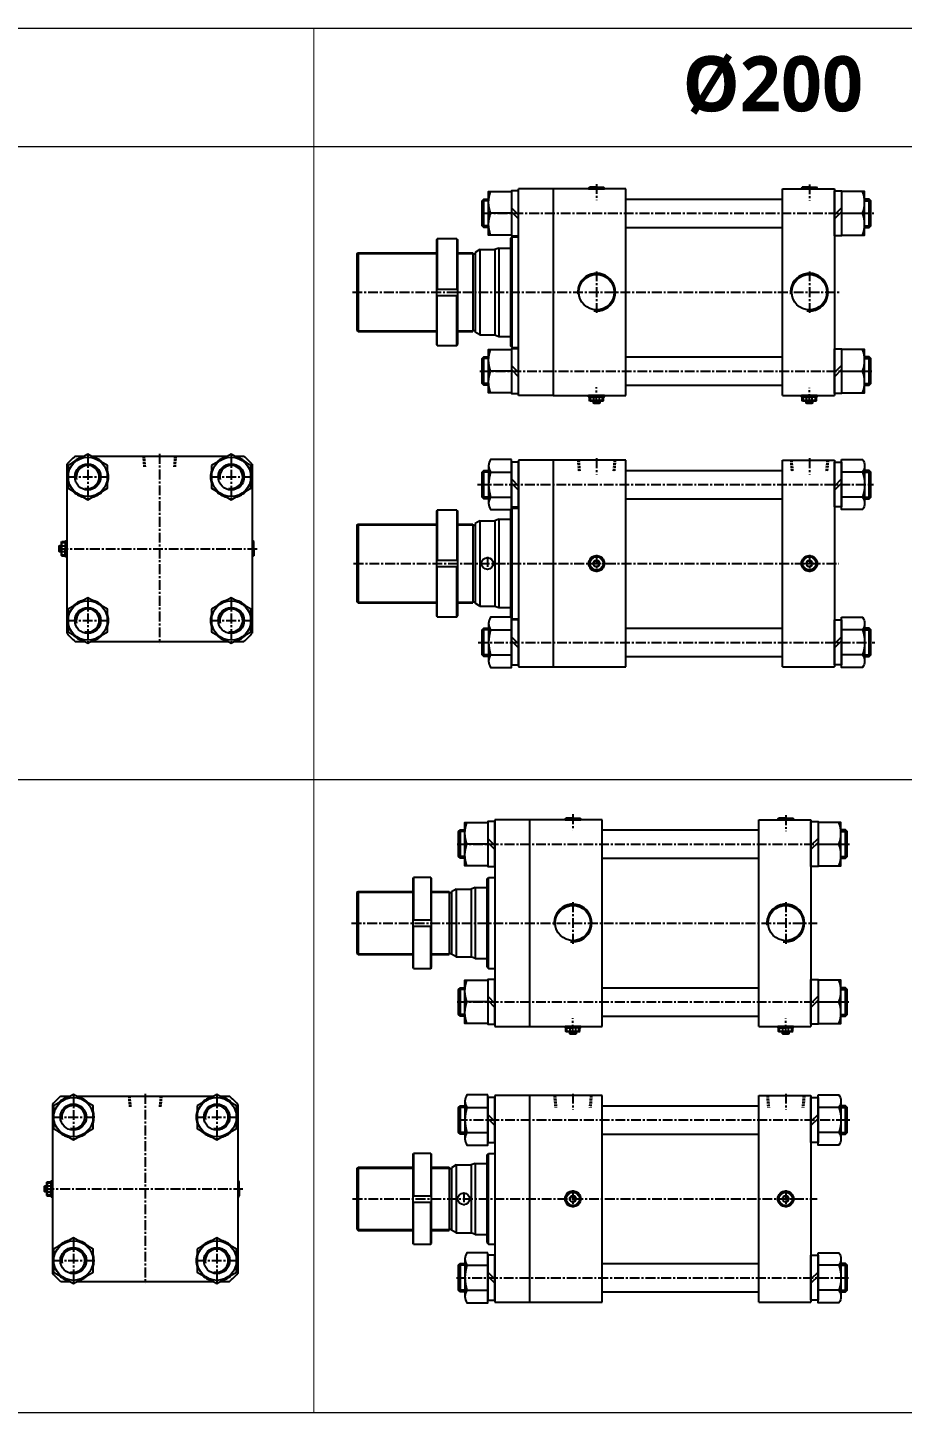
# Model space of a CAD drawing. Extents: x -819 to 29893, y -8942 to 9886.
# Drawn here: x 3706 to 4815, y -1 to 1756 of the extents above; entities that cross this region are included whole.
import ezdxf

# ---------------------------------------------------------------- set-up
doc = ezdxf.new("R2010")
doc.units = 0
doc.header["$LTSCALE"] = 10
doc.header["$MEASUREMENT"] = 0
doc.linetypes.add('CENTER', pattern=[2, 1.25, -0.25, 0.25, -0.25])
doc.linetypes.add('HIDDEN', pattern=[0.375, 0.25, -0.125])
doc.layers.get('0').update_dxf_attribs({"linetype": 'CONTINUOUS'})
doc.layers.add('ML', color=7, linetype='CONTINUOUS')
doc.styles.add('문자', font='romans.shx')

msp = doc.modelspace()

# ---------------------------------------------------------------- linework, layer by layer
at = {"layer": 'ML'}
for p, q in [((4464.5, 1551.5), (4328.5, 1551.5)), ((4328.5, 1289.5), (4328.5, 1551.5)), ((4372.5, 1551.5), (4372.5, 1289.5)), ((4417.5, 1552.5), (4418.5, 1553.5)), ((4417.5, 1552.5), (4417.5, 1551.5)), ((4417.5, 1552.5), (4423.2, 1552.5)), ((4417.5, 1551.5), (4437.5, 1551.5)), ((4417.5, 1551.5), (4437.5, 1551.5)), ((4427.5, 1553.5), (4418.5, 1553.5)), ((4423.2, 1553.5), (4423.2, 1551.5)), ((4427.5, 1553.5), (4436.5, 1553.5)), ((4431.9, 1553.5), (4431.9, 1551.5)), ((4437.5, 1552.5), (4431.9, 1552.5)), ((4437.5, 1552.5), (4436.5, 1553.5)), ((4437.5, 1552.5), (4437.5, 1551.5)), ((4464.5, 1289.5), (4464.5, 1551.5)), ((4663.5, 1289.5), (4663.5, 1551.5)), ((4663.5, 1551.5), (4729.5, 1551.5)), ((4687.5, 1552.5), (4688.5, 1553.5)), ((4687.5, 1552.5), (4687.5, 1551.5)), ((4687.5, 1552.5), (4693.2, 1552.5)), ((4687.5, 1551.5), (4707.5, 1551.5)), ((4687.5, 1551.5), (4707.5, 1551.5)), ((4697.5, 1553.5), (4688.5, 1553.5)), ((4693.2, 1553.5), (4693.2, 1551.5)), ((4697.5, 1553.5), (4706.5, 1553.5)), ((4701.9, 1553.5), (4701.9, 1551.5)), ((4707.5, 1552.5), (4701.9, 1552.5)), ((4707.5, 1552.5), (4706.5, 1553.5)), ((4707.5, 1552.5), (4707.5, 1551.5)), ((4729.5, 1551.5), (4729.5, 1289.5)), ((4284.7, 1502.5), (4284.7, 1538.5)), ((4773.3, 1502.5), (4773.3, 1538.5)), ((4319.5, 1520.5), (4293, 1520.5)), ((4319.5, 1527.5), (4328.5, 1518.5)), ((4319.5, 1522.4), (4328.5, 1513.4)), ((4738.5, 1527.5), (4729.5, 1518.5)), ((4738.5, 1522.4), (4729.5, 1513.4)), ((4738.5, 1520.5), (4765.1, 1520.5)), ((4224.3, 1487), (4225.3, 1488)), ((4224.3, 1487), (4224.3, 1354)), ((4225.3, 1488), (4225.3, 1424.5)), ((4250.3, 1488), (4225.3, 1488)), ((4250.3, 1488), (4250.3, 1424.5)), ((4250.3, 1488), (4251.3, 1487)), ((4251.3, 1354), (4251.3, 1487)), ((4303.5, 1476.5), (4298.5, 1474.5)), ((4303.5, 1476.5), (4303.5, 1364.5)), ((4303.5, 1476.5), (4318.5, 1476.5)), ((4318.5, 1488.5), (4320.5, 1490.5)), ((4318.5, 1488.5), (4318.5, 1352.5)), ((4320.5, 1350.5), (4320.5, 1490.5)), ((4320.5, 1490.5), (4328.5, 1490.5)), ((4123.5, 1469), (4125, 1470.5)), ((4123.5, 1469), (4123.5, 1372)), ((4125, 1470.5), (4224.3, 1470.5)), ((4125, 1470.5), (4125, 1370.5)), ((4251.3, 1470.5), (4270.5, 1470.5)), ((4270.5, 1470.5), (4270.5, 1370.5)), ((4270.5, 1469), (4273.5, 1469)), ((4279.5, 1474.5), (4273.5, 1471)), ((4273.5, 1471), (4273.5, 1369.9)), ((4279.5, 1474.5), (4279.5, 1366.5)), ((4279.5, 1474.5), (4298.5, 1474.5)), ((4298.5, 1474.5), (4298.5, 1366.5)), ((4224.3, 1424.5), (4251.3, 1424.5)), ((4224.3, 1416.5), (4251.3, 1416.5)), ((4225.3, 1353), (4225.3, 1416.5)), ((4250.3, 1353), (4250.3, 1416.5)), ((4123.5, 1372), (4125, 1370.5)), ((4125, 1370.5), (4224.3, 1370.5)), ((4251.3, 1370.5), (4270.5, 1370.5)), ((4270.5, 1372), (4273.5, 1372)), ((4225.3, 1353), (4224.3, 1354)), ((4225.3, 1353), (4250.3, 1353)), ((4250.3, 1353), (4251.3, 1354)), ((4279.5, 1366.5), (4273.5, 1369.9)), ((4279.5, 1366.5), (4298.5, 1366.5)), ((4298.5, 1366.5), (4303.5, 1364.5)), ((4303.5, 1364.5), (4318.5, 1364.5)), ((4284.7, 1302.5), (4284.7, 1338.5)), ((4320.5, 1350.5), (4318.5, 1352.5)), ((4320.5, 1350.5), (4328.5, 1350.5)), ((4773.3, 1302.5), (4773.3, 1338.5)), ((4319.5, 1320.5), (4293, 1320.5)), ((4319.5, 1327.5), (4328.5, 1318.5)), ((4319.5, 1322.4), (4328.5, 1313.4)), ((4738.5, 1327.5), (4729.5, 1318.5)), ((4738.5, 1322.4), (4729.5, 1313.4)), ((4738.5, 1320.5), (4765.1, 1320.5)), ((4372.5, 1289.5), (4328.5, 1289.5)), ((4372.5, 1289.5), (4464.5, 1289.5)), ((4417.5, 1288), (4417.5, 1289.5)), ((4437.5, 1289.5), (4417.5, 1289.5)), ((4418, 1287.5), (4417.5, 1288)), ((4418, 1287.5), (4427.5, 1287.5)), ((4418.5, 1283), (4418.5, 1287.5)), ((4419, 1282.5), (4418.5, 1283)), ((4436.5, 1283), (4418.5, 1283)), ((4427.5, 1282.5), (4419, 1282.5)), ((4419.8, 1283), (4419.8, 1287.5)), ((4423.5, 1280), (4423.5, 1282.5)), ((4423.9, 1283), (4423.9, 1287.5)), ((4437, 1287.5), (4427.5, 1287.5)), ((4436, 1282.5), (4427.5, 1282.5)), ((4431.1, 1283), (4431.1, 1287.5)), ((4431.5, 1282.5), (4431.5, 1280)), ((4435.2, 1283), (4435.2, 1287.5)), ((4436, 1282.5), (4436.5, 1283)), ((4436.5, 1283), (4436.5, 1287.5)), ((4437, 1287.5), (4437.5, 1288)), ((4437.5, 1288), (4437.5, 1289.5)), ((4663.5, 1289.5), (4729.5, 1289.5)), ((4687.5, 1288), (4687.5, 1289.5)), ((4707.5, 1289.5), (4687.5, 1289.5)), ((4688, 1287.5), (4687.5, 1288)), ((4688, 1287.5), (4697.5, 1287.5)), ((4688.5, 1283), (4688.5, 1287.5)), ((4689, 1282.5), (4688.5, 1283)), ((4706.5, 1283), (4688.5, 1283)), ((4697.5, 1282.5), (4689, 1282.5)), ((4689.8, 1283), (4689.8, 1287.5)), ((4693.5, 1280), (4693.5, 1282.5)), ((4693.9, 1283), (4693.9, 1287.5)), ((4707, 1287.5), (4697.5, 1287.5)), ((4706, 1282.5), (4697.5, 1282.5)), ((4701.1, 1283), (4701.1, 1287.5)), ((4701.5, 1282.5), (4701.5, 1280)), ((4705.2, 1283), (4705.2, 1287.5)), ((4706, 1282.5), (4706.5, 1283)), ((4706.5, 1283), (4706.5, 1287.5)), ((4707, 1287.5), (4707.5, 1288)), ((4707.5, 1288), (4707.5, 1289.5)), ((4431.5, 1280), (4423.5, 1280)), ((4424.1, 1279.5), (4423.5, 1280)), ((4431, 1279.5), (4424.1, 1279.5)), ((4431.5, 1280), (4431, 1279.5)), ((4701.5, 1280), (4693.5, 1280)), ((4694.1, 1279.5), (4693.5, 1280)), ((4701, 1279.5), (4694.1, 1279.5)), ((4701.5, 1280), (4701, 1279.5)), ((3765.8, 1212.8), (3777.9, 1212.8)), ((3786.1, 1212.8), (3959.9, 1212.8)), ((3968.1, 1212.8), (3980.1, 1212.8)), ((3755.5, 1202.4), (3755.5, 988.2)), ((3990.5, 1202.4), (3990.5, 988.2)), ((4284.7, 1158.6), (4284.7, 1194.6)), ((4290.5, 1200.4), (4290.5, 1152.8)), ((4372.5, 1207.6), (4328.5, 1207.6)), ((4328.5, 1207.6), (4328.5, 945.6)), ((4372.5, 1207.6), (4372.5, 945.6)), ((4464.5, 1207.6), (4372.5, 1207.6)), ((4464.5, 945.6), (4464.5, 1207.6)), ((4663.5, 945.6), (4663.5, 1207.6)), ((4663.5, 1207.6), (4729.5, 1207.6)), ((4729.5, 1207.6), (4729.5, 945.6)), ((4767.5, 1200.4), (4767.5, 1152.8)), ((4773.3, 1158.6), (4773.3, 1194.6)), ((4293, 1192.5), (4319.5, 1192.5)), ((4319.5, 1183.7), (4328.5, 1174.7)), ((4319.5, 1178.6), (4328.5, 1169.6)), ((4738.5, 1183.7), (4729.5, 1174.7)), ((4738.5, 1178.6), (4729.5, 1169.6)), ((4765.1, 1192.5), (4738.5, 1192.5)), ((4293, 1160.8), (4319.5, 1160.8)), ((4765.1, 1160.8), (4738.5, 1160.8)), ((4224.3, 1143.1), (4225.3, 1144.1)), ((4224.3, 1143.1), (4224.3, 1010.1)), ((4250.3, 1144.1), (4225.3, 1144.1)), ((4225.3, 1144.1), (4225.3, 1080.6)), ((4250.3, 1144.1), (4250.3, 1080.6)), ((4250.3, 1144.1), (4251.3, 1143.1)), ((4251.3, 1010.1), (4251.3, 1143.1)), ((4318.5, 1144.6), (4318.8, 1144.9)), ((4318.5, 1144.6), (4318.5, 1008.6)), ((4319.5, 1145.6), (4320.5, 1146.6)), ((4320.5, 1146.6), (4328.5, 1146.6)), ((4320.5, 1006.6), (4320.5, 1146.6)), ((4123.5, 1125.1), (4125, 1126.6)), ((4123.5, 1125.1), (4123.5, 1028.1)), ((4125, 1126.6), (4224.3, 1126.6)), ((4125, 1126.6), (4125, 1026.6)), ((4251.3, 1126.6), (4270.5, 1126.6)), ((4270.5, 1126.6), (4270.5, 1026.6)), ((4270.5, 1125.1), (4273.5, 1125.1)), ((4279.5, 1130.6), (4273.5, 1127.2)), ((4273.5, 1127.2), (4273.5, 1026.1)), ((4279.5, 1130.6), (4298.5, 1130.6)), ((4279.5, 1130.6), (4279.5, 1022.6)), ((4303.5, 1132.6), (4298.5, 1130.6)), ((4298.5, 1130.6), (4298.5, 1022.6)), ((4303.5, 1132.6), (4303.5, 1020.6)), ((4303.5, 1132.6), (4318.5, 1132.6)), ((3745.5, 1098.8), (3746, 1099.3)), ((3745.5, 1091.8), (3745.5, 1098.8)), ((3746, 1091.3), (3745.5, 1091.8)), ((3746, 1091.3), (3746, 1099.3)), ((3746, 1099.3), (3748.5, 1099.3)), ((3748.5, 1091.3), (3746, 1091.3)), ((3748.5, 1103.8), (3749, 1104.3)), ((3748.5, 1095.3), (3748.5, 1103.8)), ((3748.5, 1086.8), (3748.5, 1095.3)), ((3749, 1104.3), (3753.5, 1104.3)), ((3749, 1086.3), (3749, 1104.3)), ((3749, 1103), (3753.5, 1103)), ((3749, 1098.9), (3753.5, 1098.9)), ((3749, 1091.7), (3753.5, 1091.7)), ((3753.5, 1104.8), (3754, 1105.3)), ((3753.5, 1104.8), (3753.5, 1095.3)), ((3753.5, 1085.8), (3753.5, 1095.3)), ((3754, 1105.3), (3755.5, 1105.3)), ((3755.5, 1085.3), (3755.5, 1105.3)), ((3755.5, 1103.3), (3755.5, 1087.3)), ((3990.5, 1105.3), (3990.5, 1085.3)), ((3990.5, 1105.3), (3990.5, 1085.3)), ((3990.5, 1105.3), (3990.5, 1085.3)), ((3991.5, 1105.3), (3990.5, 1105.3)), ((3992.5, 1099.7), (3990.5, 1099.7)), ((3992.5, 1090.9), (3990.5, 1090.9)), ((3991.5, 1105.3), (3992.5, 1104.3)), ((3991.5, 1105.3), (3991.5, 1099.7)), ((3991.5, 1085.3), (3991.5, 1090.9)), ((3992.5, 1095.3), (3992.5, 1104.3)), ((3992.5, 1095.3), (3992.5, 1086.3)), ((3748.5, 1086.8), (3749, 1086.3)), ((3749, 1087.6), (3753.5, 1087.6)), ((3749, 1086.3), (3753.5, 1086.3)), ((3753.5, 1085.8), (3754, 1085.3)), ((3754, 1085.3), (3755.5, 1085.3)), ((3991.5, 1085.3), (3990.5, 1085.3)), ((3991.5, 1085.3), (3992.5, 1086.3)), ((4224.3, 1080.6), (4251.3, 1080.6)), ((4224.3, 1072.6), (4251.3, 1072.6)), ((4225.3, 1009.1), (4225.3, 1072.6)), ((4250.3, 1009.1), (4250.3, 1072.6)), ((4423.9, 1084.3), (4419.8, 1080.3)), ((4419.8, 1073), (4423.9, 1068.9)), ((4431.1, 1084.3), (4435.2, 1080.3)), ((4435.2, 1073), (4431.1, 1068.9)), ((4693.9, 1084.3), (4689.8, 1080.3)), ((4689.8, 1073), (4693.9, 1068.9)), ((4701.1, 1084.3), (4705.2, 1080.3)), ((4705.2, 1073), (4701.1, 1068.9)), ((4123.5, 1028.1), (4125, 1026.6)), ((4125, 1026.6), (4224.3, 1026.6)), ((4251.3, 1026.6), (4270.5, 1026.6)), ((4270.5, 1028.1), (4273.5, 1028.1)), ((4279.5, 1022.6), (4273.5, 1026.1)), ((4279.5, 1022.6), (4298.5, 1022.6)), ((4298.5, 1022.6), (4303.5, 1020.6)), ((4303.5, 1020.6), (4318.5, 1020.6)), ((4225.3, 1009.1), (4224.3, 1010.1)), ((4225.3, 1009.1), (4250.3, 1009.1)), ((4250.3, 1009.1), (4251.3, 1010.1)), ((4318.8, 1008.4), (4318.5, 1008.6)), ((4320.5, 1006.6), (4319.5, 1007.6)), ((4320.5, 1006.6), (4328.5, 1006.6)), ((4284.7, 958.6), (4284.7, 994.6)), ((4290.5, 1000.4), (4290.5, 952.8)), ((4293, 992.5), (4319.5, 992.5)), ((4319.5, 983.7), (4328.5, 974.7)), ((4738.5, 983.7), (4729.5, 974.7)), ((4765.1, 992.5), (4738.5, 992.5)), ((4767.5, 1000.4), (4767.5, 952.8)), ((4773.3, 958.6), (4773.3, 994.6)), ((3765.8, 977.8), (3777.9, 977.8)), ((3786.1, 977.8), (3959.9, 977.8)), ((3968.1, 977.8), (3980.1, 977.8)), ((4319.5, 978.6), (4328.5, 969.6)), ((4738.5, 978.6), (4729.5, 969.6)), ((4293, 960.8), (4319.5, 960.8)), ((4765.1, 960.8), (4738.5, 960.8)), ((4328.5, 945.6), (4464.5, 945.6)), ((4663.5, 945.6), (4729.5, 945.6)), ((4254.7, 702.8), (4254.7, 738.8)), ((4342.5, 751.8), (4298.5, 751.8)), ((4298.5, 751.8), (4298.5, 489.8)), ((4342.5, 751.8), (4342.5, 489.8)), ((4434.5, 751.8), (4342.5, 751.8)), ((4387.5, 752.8), (4388.5, 753.8)), ((4387.5, 752.8), (4387.5, 751.8)), ((4387.5, 752.8), (4393.2, 752.8)), ((4387.5, 751.8), (4407.5, 751.8)), ((4387.5, 751.8), (4407.5, 751.8)), ((4397.5, 753.8), (4388.5, 753.8)), ((4393.2, 753.8), (4393.2, 751.8)), ((4397.5, 753.8), (4406.5, 753.8)), ((4401.9, 753.8), (4401.9, 751.8)), ((4407.5, 752.8), (4401.9, 752.8)), ((4407.5, 752.8), (4406.5, 753.8)), ((4407.5, 752.8), (4407.5, 751.8)), ((4434.5, 489.8), (4434.5, 751.8)), ((4633.5, 489.8), (4633.5, 751.8)), ((4633.5, 751.8), (4699.5, 751.8)), ((4657.5, 752.8), (4658.5, 753.8)), ((4657.5, 752.8), (4657.5, 751.8)), ((4657.5, 752.8), (4663.2, 752.8)), ((4657.5, 751.8), (4677.5, 751.8)), ((4657.5, 751.8), (4677.5, 751.8)), ((4667.5, 753.8), (4658.5, 753.8)), ((4663.2, 753.8), (4663.2, 751.8)), ((4667.5, 753.8), (4676.5, 753.8)), ((4671.9, 753.8), (4671.9, 751.8)), ((4677.5, 752.8), (4671.9, 752.8)), ((4677.5, 752.8), (4676.5, 753.8)), ((4677.5, 752.8), (4677.5, 751.8)), ((4699.5, 751.8), (4699.5, 489.8)), ((4743.3, 702.8), (4743.3, 738.8)), ((4289.5, 720.8), (4263, 720.8)), ((4289.5, 727.9), (4298.5, 718.9)), ((4289.5, 722.8), (4298.5, 713.8)), ((4708.5, 727.9), (4699.5, 718.9)), ((4708.5, 722.8), (4699.5, 713.8)), ((4708.5, 720.8), (4735.1, 720.8)), ((4194.3, 677.3), (4195.3, 678.3)), ((4194.3, 677.3), (4194.3, 564.3)), ((4195.3, 678.3), (4195.3, 624.8)), ((4217.3, 678.3), (4195.3, 678.3)), ((4217.3, 678.3), (4217.3, 624.8)), ((4217.3, 678.3), (4218.3, 677.3)), ((4218.3, 564.3), (4218.3, 677.3)), ((4288.5, 676.3), (4290.5, 678.3)), ((4288.5, 676.3), (4288.5, 565.3)), ((4290.5, 563.3), (4290.5, 678.3)), ((4290.5, 678.3), (4298.5, 678.3)), ((4123.5, 659.3), (4125, 660.8)), ((4123.5, 659.3), (4123.5, 582.3)), ((4125, 660.8), (4125, 580.8)), ((4125, 660.8), (4194.3, 660.8)), ((4218.3, 660.8), (4240.5, 660.8)), ((4240.5, 660.8), (4240.5, 580.8)), ((4240.5, 659.3), (4243.5, 659.3)), ((4249.5, 663.8), (4243.5, 660.4)), ((4243.5, 660.4), (4243.5, 581.3)), ((4249.5, 663.8), (4249.5, 577.8)), ((4249.5, 663.8), (4268.5, 663.8)), ((4273.5, 665.8), (4268.5, 663.8)), ((4268.5, 663.8), (4268.5, 577.8)), ((4273.5, 665.8), (4273.5, 575.8)), ((4273.5, 665.8), (4288.5, 665.8)), ((4194.3, 624.8), (4218.3, 624.8)), ((4194.3, 616.8), (4218.3, 616.8)), ((4195.3, 563.3), (4195.3, 616.8)), ((4217.3, 563.3), (4217.3, 616.8)), ((4123.5, 582.3), (4125, 580.8)), ((4125, 580.8), (4194.3, 580.8)), ((4218.3, 580.8), (4240.5, 580.8)), ((4240.5, 582.3), (4243.5, 582.3)), ((4249.5, 577.8), (4243.5, 581.3)), ((4195.3, 563.3), (4194.3, 564.3)), ((4195.3, 563.3), (4217.3, 563.3)), ((4217.3, 563.3), (4218.3, 564.3)), ((4249.5, 577.8), (4268.5, 577.8)), ((4273.5, 575.8), (4268.5, 577.8)), ((4273.5, 575.8), (4288.5, 575.8)), ((4288.5, 565.3), (4290.5, 563.3)), ((4290.5, 563.3), (4298.5, 563.3)), ((4254.7, 502.8), (4254.7, 538.8)), ((4289.5, 527.9), (4298.5, 518.9)), ((4708.5, 527.9), (4699.5, 518.9)), ((4743.3, 502.8), (4743.3, 538.8)), ((4289.5, 520.8), (4263, 520.8)), ((4289.5, 522.8), (4298.5, 513.8)), ((4708.5, 522.8), (4699.5, 513.8)), ((4708.5, 520.8), (4735.1, 520.8)), ((4298.5, 489.8), (4434.5, 489.8)), ((4387.5, 488.3), (4387.5, 489.8)), ((4407.5, 489.8), (4387.5, 489.8)), ((4388, 487.8), (4387.5, 488.3)), ((4388, 487.8), (4397.5, 487.8)), ((4388.5, 483.3), (4388.5, 487.8)), ((4389, 482.8), (4388.5, 483.3)), ((4406.5, 483.3), (4388.5, 483.3)), ((4397.5, 482.8), (4389, 482.8)), ((4389.8, 483.3), (4389.8, 487.8)), ((4393.5, 480.4), (4393.5, 482.8)), ((4401.5, 480.4), (4393.5, 480.4)), ((4394.1, 479.8), (4393.5, 480.4)), ((4393.9, 483.3), (4393.9, 487.8)), ((4401, 479.8), (4394.1, 479.8)), ((4407, 487.8), (4397.5, 487.8)), ((4406, 482.8), (4397.5, 482.8)), ((4401.5, 480.4), (4401, 479.8)), ((4401.1, 483.3), (4401.1, 487.8)), ((4401.5, 482.8), (4401.5, 480.4)), ((4405.2, 483.3), (4405.2, 487.8)), ((4406, 482.8), (4406.5, 483.3)), ((4406.5, 483.3), (4406.5, 487.8)), ((4407, 487.8), (4407.5, 488.3)), ((4407.5, 488.3), (4407.5, 489.8)), ((4633.5, 489.8), (4699.5, 489.8)), ((4657.5, 488.3), (4657.5, 489.8)), ((4677.5, 489.8), (4657.5, 489.8)), ((4658, 487.8), (4657.5, 488.3)), ((4658, 487.8), (4667.5, 487.8)), ((4658.5, 483.3), (4658.5, 487.8)), ((4659, 482.8), (4658.5, 483.3)), ((4676.5, 483.3), (4658.5, 483.3)), ((4667.5, 482.8), (4659, 482.8)), ((4659.8, 483.3), (4659.8, 487.8)), ((4663.5, 480.4), (4663.5, 482.8)), ((4671.5, 480.4), (4663.5, 480.4)), ((4664.1, 479.8), (4663.5, 480.4)), ((4663.9, 483.3), (4663.9, 487.8)), ((4671, 479.8), (4664.1, 479.8)), ((4677, 487.8), (4667.5, 487.8)), ((4676, 482.8), (4667.5, 482.8)), ((4671.5, 480.4), (4671, 479.8)), ((4671.1, 483.3), (4671.1, 487.8)), ((4671.5, 482.8), (4671.5, 480.4)), ((4675.2, 483.3), (4675.2, 487.8)), ((4676, 482.8), (4676.5, 483.3)), ((4676.5, 483.3), (4676.5, 487.8)), ((4677, 487.8), (4677.5, 488.3)), ((4677.5, 488.3), (4677.5, 489.8)), ((3737.2, 390.9), (3737.2, 176.6)), ((3747.6, 401.3), (3759.6, 401.3)), ((3767.8, 401.3), (3941.6, 401.3)), ((3949.8, 401.3), (3961.8, 401.3)), ((3972.2, 390.9), (3972.2, 176.6)), ((4254.7, 353.1), (4254.7, 389.1)), ((4260.5, 394.9), (4260.5, 347.3)), ((4263, 387), (4289.5, 387)), ((4342.5, 402.1), (4298.5, 402.1)), ((4298.5, 402.1), (4298.5, 140.1)), ((4342.5, 402.1), (4342.5, 140.1)), ((4434.5, 402.1), (4342.5, 402.1)), ((4434.5, 140.1), (4434.5, 402.1)), ((4633.5, 140.1), (4633.5, 402.1)), ((4633.5, 402.1), (4699.5, 402.1)), ((4699.5, 402.1), (4699.5, 140.1)), ((4735.1, 387), (4708.5, 387)), ((4737.5, 394.9), (4737.5, 347.3)), ((4743.3, 353.1), (4743.3, 389.1)), ((4289.5, 378.1), (4298.5, 369.1)), ((4289.5, 373), (4298.5, 364)), ((4708.5, 378.1), (4699.5, 369.1)), ((4708.5, 373), (4699.5, 364)), ((4263, 355.2), (4289.5, 355.2)), ((4735.1, 355.2), (4708.5, 355.2)), ((4194.3, 327.6), (4195.3, 328.6)), ((4194.3, 327.6), (4194.3, 214.6)), ((4217.3, 328.6), (4195.3, 328.6)), ((4195.3, 328.6), (4195.3, 275.1)), ((4217.3, 328.6), (4218.3, 327.6)), ((4217.3, 328.6), (4217.3, 275.1)), ((4218.3, 214.6), (4218.3, 327.6)), ((4288.5, 326.6), (4290.5, 328.6)), ((4288.5, 326.6), (4288.5, 215.6)), ((4290.5, 328.6), (4298.5, 328.6)), ((4290.5, 213.6), (4290.5, 328.6)), ((4123.5, 309.6), (4125, 311.1)), ((4123.5, 309.6), (4123.5, 232.6)), ((4125, 311.1), (4194.3, 311.1)), ((4125, 311.1), (4125, 231.1)), ((4218.3, 311.1), (4240.5, 311.1)), ((4240.5, 311.1), (4240.5, 231.1)), ((4240.5, 309.6), (4243.5, 309.6)), ((4249.5, 314.1), (4243.5, 310.6)), ((4243.5, 310.6), (4243.5, 231.5)), ((4249.5, 314.1), (4268.5, 314.1)), ((4249.5, 314.1), (4249.5, 228.1)), ((4273.5, 316.1), (4268.5, 314.1)), ((4268.5, 314.1), (4268.5, 228.1)), ((4273.5, 316.1), (4273.5, 226.1)), ((4273.5, 316.1), (4288.5, 316.1)), ((3727.2, 287.2), (3727.7, 287.8)), ((3727.2, 280.3), (3727.2, 287.2)), ((3727.7, 279.8), (3727.7, 287.8)), ((3727.7, 287.8), (3730.2, 287.8)), ((3730.2, 292.3), (3730.7, 292.8)), ((3730.2, 283.8), (3730.2, 292.3)), ((3730.2, 275.3), (3730.2, 283.8)), ((3730.7, 292.8), (3735.2, 292.8)), ((3730.7, 274.8), (3730.7, 292.8)), ((3730.7, 291.5), (3735.2, 291.5)), ((3730.7, 287.4), (3735.2, 287.4)), ((3735.2, 293.3), (3735.7, 293.8)), ((3735.2, 293.3), (3735.2, 283.8)), ((3735.2, 274.3), (3735.2, 283.8)), ((3735.7, 293.8), (3737.2, 293.8)), ((3737.2, 273.8), (3737.2, 293.8)), ((3737.2, 291.8), (3737.2, 275.8)), ((3972.2, 293.8), (3972.2, 273.8)), ((3972.2, 293.8), (3972.2, 273.8)), ((3972.2, 293.8), (3972.2, 273.8)), ((3973.2, 293.8), (3972.2, 293.8)), ((3974.2, 288.1), (3972.2, 288.1)), ((3973.2, 293.8), (3974.2, 292.8)), ((3973.2, 293.8), (3973.2, 288.1)), ((3974.2, 283.8), (3974.2, 292.8)), ((3974.2, 283.8), (3974.2, 274.8)), ((3727.7, 279.8), (3727.2, 280.3)), ((3730.2, 279.8), (3727.7, 279.8)), ((3730.2, 275.3), (3730.7, 274.8)), ((3730.7, 280.1), (3735.2, 280.1)), ((3730.7, 276.1), (3735.2, 276.1)), ((3730.7, 274.8), (3735.2, 274.8)), ((3735.2, 274.3), (3735.7, 273.8)), ((3735.7, 273.8), (3737.2, 273.8)), ((3974.2, 279.4), (3972.2, 279.4)), ((3973.2, 273.8), (3972.2, 273.8)), ((3973.2, 273.8), (3973.2, 279.4)), ((3973.2, 273.8), (3974.2, 274.8)), ((4194.3, 275.1), (4218.3, 275.1)), ((4194.3, 267.1), (4218.3, 267.1)), ((4195.3, 213.6), (4195.3, 267.1)), ((4217.3, 213.6), (4217.3, 267.1)), ((4393.9, 278.8), (4389.8, 274.7)), ((4389.8, 267.5), (4393.9, 263.4)), ((4401.1, 278.8), (4405.2, 274.7)), ((4405.2, 267.5), (4401.1, 263.4)), ((4663.9, 278.8), (4659.8, 274.7)), ((4659.8, 267.5), (4663.9, 263.4)), ((4671.1, 278.8), (4675.2, 274.7)), ((4675.2, 267.5), (4671.1, 263.4)), ((4123.5, 232.6), (4125, 231.1)), ((4125, 231.1), (4194.3, 231.1)), ((4218.3, 231.1), (4240.5, 231.1)), ((4240.5, 232.6), (4243.5, 232.6)), ((4249.5, 228.1), (4243.5, 231.5)), ((4195.3, 213.6), (4194.3, 214.6)), ((4195.3, 213.6), (4217.3, 213.6)), ((4217.3, 213.6), (4218.3, 214.6)), ((4249.5, 228.1), (4268.5, 228.1)), ((4273.5, 226.1), (4268.5, 228.1)), ((4273.5, 226.1), (4288.5, 226.1)), ((4288.5, 215.6), (4290.5, 213.6)), ((4290.5, 213.6), (4298.5, 213.6)), ((4260.5, 194.9), (4260.5, 147.3)), ((4737.5, 194.9), (4737.5, 147.3)), ((4254.7, 153.1), (4254.7, 189.1)), ((4263, 187), (4289.5, 187)), ((4289.5, 178.1), (4298.5, 169.1)), ((4708.5, 178.1), (4699.5, 169.1)), ((4735.1, 187), (4708.5, 187)), ((4743.3, 153.1), (4743.3, 189.1)), ((3747.6, 166.3), (3759.6, 166.3)), ((3767.8, 166.3), (3941.6, 166.3)), ((3949.8, 166.3), (3961.8, 166.3)), ((4289.5, 173), (4298.5, 164)), ((4708.5, 173), (4699.5, 164)), ((4263, 155.2), (4289.5, 155.2)), ((4735.1, 155.2), (4708.5, 155.2)), ((4298.5, 140.1), (4434.5, 140.1)), ((4633.5, 140.1), (4699.5, 140.1))]:
    msp.add_line(p, q, dxfattribs=at)
at = {"layer": 'ML', "color": 2}
for p, q in [((4418, 1553), (4418, 1551.5)), ((4425.1, 1551.5), (4423.2, 1553.5)), ((4429.9, 1551.5), (4431.9, 1553.5)), ((4437, 1553), (4437, 1551.5)), ((4688, 1553), (4688, 1551.5)), ((4695.1, 1551.5), (4693.2, 1553.5)), ((4699.9, 1551.5), (4701.9, 1553.5)), ((4707, 1553), (4707, 1551.5)), ((4290.5, 1536.3), (4282.5, 1536.3)), ((4767.5, 1536.3), (4775.5, 1536.3)), ((4290.5, 1504.6), (4282.5, 1504.6)), ((4767.5, 1504.6), (4775.5, 1504.6)), ((4124, 1469.5), (4224.3, 1469.5)), ((4251.3, 1469.5), (4270.5, 1469.5)), ((4124, 1371.5), (4224.3, 1371.5)), ((4251.3, 1371.5), (4270.5, 1371.5)), ((4290.5, 1336.3), (4282.5, 1336.3)), ((4767.5, 1336.3), (4775.5, 1336.3)), ((4290.5, 1304.6), (4282.5, 1304.6)), ((4767.5, 1304.6), (4775.5, 1304.6)), ((4418, 1287.5), (4418, 1289.5)), ((4424.1, 1279.5), (4424.1, 1282.5)), ((4431, 1279.5), (4431, 1282.5)), ((4437, 1287.5), (4437, 1289.5)), ((4688, 1287.5), (4688, 1289.5)), ((4694.1, 1279.5), (4694.1, 1282.5)), ((4701, 1279.5), (4701, 1282.5)), ((4707, 1287.5), (4707, 1289.5)), ((4290.5, 1192.5), (4282.5, 1192.5)), ((4767.5, 1192.5), (4775.5, 1192.5)), ((4290.5, 1160.8), (4282.5, 1160.8)), ((4767.5, 1160.8), (4775.5, 1160.8)), ((4124, 1125.6), (4224.3, 1125.6)), ((4251.3, 1125.6), (4270.5, 1125.6)), ((3745.5, 1098.8), (3748.5, 1098.8)), ((3745.5, 1091.8), (3748.5, 1091.8)), ((3753.5, 1104.8), (3755.5, 1104.8)), ((3992, 1104.8), (3990.5, 1104.8)), ((3990.5, 1097.7), (3992.5, 1099.7)), ((3990.5, 1092.9), (3992.5, 1090.9)), ((3753.5, 1085.8), (3755.5, 1085.8)), ((3992, 1085.8), (3990.5, 1085.8)), ((4124, 1027.6), (4224.3, 1027.6)), ((4251.3, 1027.6), (4270.5, 1027.6)), ((4290.5, 992.5), (4282.5, 992.5)), ((4767.5, 992.5), (4775.5, 992.5)), ((4290.5, 960.8), (4282.5, 960.8)), ((4767.5, 960.8), (4775.5, 960.8)), ((4388, 753.3), (4388, 751.8)), ((4395.1, 751.8), (4393.2, 753.8)), ((4399.9, 751.8), (4401.9, 753.8)), ((4407, 753.3), (4407, 751.8)), ((4658, 753.3), (4658, 751.8)), ((4665.1, 751.8), (4663.2, 753.8)), ((4669.9, 751.8), (4671.9, 753.8)), ((4677, 753.3), (4677, 751.8)), ((4260.5, 736.7), (4252.5, 736.7)), ((4737.5, 736.7), (4745.5, 736.7)), ((4260.5, 705), (4252.5, 705)), ((4737.5, 705), (4745.5, 705)), ((4124, 659.8), (4194.3, 659.8)), ((4218.3, 659.8), (4240.5, 659.8)), ((4124, 581.8), (4194.3, 581.8)), ((4218.3, 581.8), (4240.5, 581.8)), ((4260.5, 536.7), (4252.5, 536.7)), ((4737.5, 536.7), (4745.5, 536.7)), ((4260.5, 505), (4252.5, 505)), ((4737.5, 505), (4745.5, 505)), ((4388, 487.8), (4388, 489.8)), ((4394.1, 479.8), (4394.1, 482.8)), ((4401, 479.8), (4401, 482.8)), ((4407, 487.8), (4407, 489.8)), ((4658, 487.8), (4658, 489.8)), ((4664.1, 479.8), (4664.1, 482.8)), ((4671, 479.8), (4671, 482.8)), ((4677, 487.8), (4677, 489.8)), ((4260.5, 386.9), (4252.5, 386.9)), ((4737.5, 386.9), (4745.5, 386.9)), ((4260.5, 355.2), (4252.5, 355.2)), ((4737.5, 355.2), (4745.5, 355.2)), ((4124, 310.1), (4194.3, 310.1)), ((4218.3, 310.1), (4240.5, 310.1)), ((3727.2, 287.2), (3730.2, 287.2)), ((3735.2, 293.3), (3737.2, 293.3)), ((3973.7, 293.3), (3972.2, 293.3)), ((3972.2, 286.2), (3974.2, 288.1)), ((3972.2, 281.3), (3974.2, 279.4)), ((3727.2, 280.3), (3730.2, 280.3)), ((3735.2, 274.3), (3737.2, 274.3)), ((3973.7, 274.3), (3972.2, 274.3)), ((4124, 232.1), (4194.3, 232.1)), ((4218.3, 232.1), (4240.5, 232.1)), ((4260.5, 186.9), (4252.5, 186.9)), ((4737.5, 186.9), (4745.5, 186.9)), ((4260.5, 155.2), (4252.5, 155.2)), ((4737.5, 155.2), (4745.5, 155.2))]:
    msp.add_line(p, q, dxfattribs=at)
at = {"layer": 'ML', "color": 1, "linetype": 'CENTER'}
for p, q in [((4427.5, 1557.5), (4427.5, 1537)), ((4697.5, 1557.2), (4697.5, 1536.7)), ((4282, 1520.5), (4780.7, 1520.5)), ((4427.5, 1446.8), (4427.5, 1394.2)), ((4697.5, 1446.8), (4697.5, 1394.2)), ((4117.7, 1420.5), (4737.3, 1420.5)), ((4279.4, 1320.5), (4777.7, 1320.5)), ((4427.5, 1278.5), (4427.5, 1299.9)), ((4697.5, 1278.9), (4697.5, 1299.4)), ((3782, 1215.2), (3782, 1157.4)), ((3873, 1215.6), (3873, 975.5)), ((3964, 1215.2), (3964, 1157.4)), ((4427.5, 1209.9), (4427.5, 1189.5)), ((4697.5, 1209.9), (4697.5, 1189.5)), ((3755.6, 1186.3), (3808.3, 1186.3)), ((3937.6, 1186.3), (3990.3, 1186.3)), ((4276.6, 1176.6), (4778.7, 1176.6)), ((3744.8, 1095.3), (3997, 1095.3)), ((4119.3, 1076.6), (4734.8, 1076.6)), ((4289, 1084.9), (4289, 1068.4)), ((4427.5, 1087.6), (4427.5, 1065.6)), ((4697.5, 1087.6), (4697.5, 1065.6)), ((3782, 1033.2), (3782, 975.4)), ((3964, 1033.2), (3964, 975.4)), ((3755.6, 1004.3), (3808.3, 1004.3)), ((3937.6, 1004.3), (3990.3, 1004.3)), ((4277.4, 976.6), (4780.5, 976.6)), ((4397.5, 758.7), (4397.5, 738.3)), ((4667.5, 757.5), (4667.5, 737.1)), ((4250.8, 720.8), (4750.7, 720.8)), ((4397.5, 647.1), (4397.5, 594.5)), ((4667.5, 647.1), (4667.5, 594.5)), ((4116.6, 620.8), (4707.3, 620.8)), ((4250.8, 520.8), (4747.7, 520.8)), ((4397.5, 479.3), (4397.5, 500.3)), ((4667.5, 479.3), (4667.5, 499.7)), ((3854.7, 404.1), (3854.7, 164)), ((4397.5, 404.4), (4397.5, 383.9)), ((4667.5, 404.4), (4667.5, 383.9)), ((3763.7, 403.6), (3763.7, 345.9)), ((3945.7, 403.6), (3945.7, 345.9)), ((3737.3, 374.8), (3790, 374.8)), ((3919.3, 374.8), (3972, 374.8)), ((4251.4, 371.1), (4750.7, 371.1)), ((3727, 283.8), (3978.7, 283.8)), ((4397.5, 282.1), (4397.5, 260.1)), ((4667.5, 282.1), (4667.5, 260.1)), ((4118, 271.1), (4707.3, 271.1)), ((4259, 279.3), (4259, 262.8)), ((3763.7, 221.6), (3763.7, 163.9)), ((3945.7, 221.6), (3945.7, 163.9)), ((3737.3, 192.8), (3790, 192.8)), ((3919.3, 192.8), (3972, 192.8)), ((4249.7, 171.1), (4747.7, 171.1))]:
    msp.add_line(p, q, dxfattribs=at)
at = {"layer": 'ML', "color": 7, "linetype": 'Continuous'}
for p, q in [((4464.5, 1538.5), (4663.5, 1538.5)), ((4464.5, 1502.5), (4663.5, 1502.5)), ((4464.5, 1338.5), (4663.5, 1338.5)), ((4464.5, 1302.5), (4663.5, 1302.5)), ((4464.5, 1194.6), (4663.5, 1194.6)), ((4464.5, 1158.6), (4663.5, 1158.6)), ((4464.5, 994.6), (4663.5, 994.6)), ((4464.5, 958.6), (4663.5, 958.6)), ((4434.5, 738.8), (4633.5, 738.8)), ((4434.5, 702.8), (4633.5, 702.8)), ((4434.5, 538.8), (4633.5, 538.8)), ((4434.5, 502.8), (4633.5, 502.8)), ((4434.5, 389.1), (4633.5, 389.1)), ((4434.5, 353.1), (4633.5, 353.1)), ((4434.5, 189.1), (4633.5, 189.1)), ((4434.5, 153.1), (4633.5, 153.1))]:
    msp.add_line(p, q, dxfattribs=at)
at = {"layer": 'ML', "color": 6, "linetype": 'HIDDEN'}
for p, q in [((3852, 1212.8), (3853.2, 1198.8)), ((3853.5, 1212.8), (3854.7, 1198.8)), ((3892.4, 1212.8), (3891.2, 1198.8)), ((3893.9, 1212.8), (3892.7, 1198.8)), ((4403.6, 1207.6), (4404.9, 1192.6)), ((4405.1, 1207.6), (4406.4, 1192.6)), ((4449.9, 1207.6), (4448.6, 1192.6)), ((4451.4, 1207.6), (4450.1, 1192.6)), ((4673.6, 1207.6), (4674.9, 1192.6)), ((4675.1, 1207.6), (4676.4, 1192.6)), ((4719.9, 1207.6), (4718.6, 1192.6)), ((4721.4, 1207.6), (4720.1, 1192.6)), ((3833.7, 401.3), (3835, 387.3)), ((3835.2, 401.3), (3836.4, 387.3)), ((3874.2, 401.3), (3872.9, 387.3)), ((3875.6, 401.3), (3874.4, 387.3)), ((4373.6, 402.1), (4374.9, 387.1)), ((4375.1, 402.1), (4376.4, 387.1)), ((4419.9, 402.1), (4418.6, 387.1)), ((4421.4, 402.1), (4420.1, 387.1)), ((4643.6, 402.1), (4644.9, 387.1)), ((4645.1, 402.1), (4646.4, 387.1)), ((4689.9, 402.1), (4688.6, 387.1)), ((4691.4, 402.1), (4690.1, 387.1))]:
    msp.add_line(p, q, dxfattribs=at)
at = {"layer": 'ML', "const_width": 1.5}
for points in [[(6682.1, 1605.1), (6682.1, 1755.1), (150, 1755.1)], [(4068.8, 1755.1), (4068.8, 0)], [(0, 1605.1), (5247.5, 1605.1)], [(0, 802.5), (5247.5, 802.5)], [(0, 0), (5247.5, 0)]]:
    msp.add_lwpolyline(points, dxfattribs=at)
at = {"layer": 'ML'}
for points in [[(4319.5, 1493), (4290.5, 1493), (4290.5, 1548), (4319.5, 1548)], [(4738.5, 1493), (4767.5, 1493), (4767.5, 1548), (4738.5, 1548)], [(4319.5, 1293), (4290.5, 1293), (4290.5, 1348), (4319.5, 1348)], [(4738.5, 1293), (4767.5, 1293), (4767.5, 1348), (4738.5, 1348)], [(4289.5, 693.3), (4260.5, 693.3), (4260.5, 748.3), (4289.5, 748.3)], [(4708.5, 693.3), (4737.5, 693.3), (4737.5, 748.3), (4708.5, 748.3)], [(4289.5, 493.3), (4260.5, 493.3), (4260.5, 548.3), (4289.5, 548.3)], [(4708.5, 493.3), (4737.5, 493.3), (4737.5, 548.3), (4708.5, 548.3)]]:
    msp.add_lwpolyline(points, close=True, dxfattribs=at)
for points in [[(4293, 1493, -0.178633), (4293, 1520.5, -0.178633), (4293, 1548)], [(4765.1, 1493, 0.178633), (4765.1, 1520.5, 0.178633), (4765.1, 1548)], [(4293, 1293, -0.178633), (4293, 1320.5, -0.178633), (4293, 1348)], [(4765.1, 1293, 0.178633), (4765.1, 1320.5, 0.178633), (4765.1, 1348)], [(4319.5, 1208.4), (4293, 1208.4, 0.309401), (4293, 1192.5, 0.154701), (4293, 1160.8, 0.309401), (4293, 1144.9), (4319.5, 1144.9), (4319.5, 1208.4)], [(4738.5, 1208.4), (4765.1, 1208.4, -0.309401), (4765.1, 1192.5, -0.154701), (4765.1, 1160.8, -0.309401), (4765.1, 1144.9), (4738.5, 1144.9), (4738.5, 1208.4)], [(4319.5, 1008.4), (4293, 1008.4, 0.309401), (4293, 992.5, 0.154701), (4293, 960.8, 0.309401), (4293, 944.9), (4319.5, 944.9), (4319.5, 1008.4)], [(4738.5, 1008.4), (4765.1, 1008.4, -0.309401), (4765.1, 992.5, -0.154701), (4765.1, 960.8, -0.309401), (4765.1, 944.9), (4738.5, 944.9), (4738.5, 1008.4)], [(4263, 693.3, -0.178633), (4263, 720.8, -0.178633), (4263, 748.3)], [(4735.1, 693.3, 0.178633), (4735.1, 720.8, 0.178633), (4735.1, 748.3)], [(4263, 493.3, -0.178633), (4263, 520.8, -0.178633), (4263, 548.3)], [(4735.1, 493.3, 0.178633), (4735.1, 520.8, 0.178633), (4735.1, 548.3)], [(4289.5, 402.8), (4263, 402.8, 0.309401), (4263, 387, 0.154701), (4263, 355.2, 0.309401), (4263, 339.3), (4289.5, 339.3), (4289.5, 402.8)], [(4708.5, 402.8), (4735.1, 402.8, -0.309401), (4735.1, 387, -0.154701), (4735.1, 355.2, -0.309401), (4735.1, 339.3), (4708.5, 339.3), (4708.5, 402.8)], [(4289.5, 202.8), (4263, 202.8, 0.309401), (4263, 187, 0.154701), (4263, 155.2, 0.309401), (4263, 139.3), (4289.5, 139.3), (4289.5, 202.8)], [(4708.5, 202.8), (4735.1, 202.8, -0.309401), (4735.1, 187, -0.154701), (4735.1, 155.2, -0.309401), (4735.1, 139.3), (4708.5, 139.3), (4708.5, 202.8)]]:
    msp.add_lwpolyline(points, format="xyb", dxfattribs=at)
for points in [[(4328.5, 1492), (4328.5, 1548.9), (4319.5, 1548.9), (4319.5, 1492), (4328.5, 1492)], [(4729.5, 1492), (4729.5, 1548.9), (4738.5, 1548.9), (4738.5, 1492), (4729.5, 1492)], [(4290.5, 1502.5), (4284.7, 1502.5), (4282.5, 1504.6), (4282.5, 1536.3), (4284.7, 1538.5), (4290.5, 1538.5)], [(4767.5, 1502.5), (4773.3, 1502.5), (4775.5, 1504.6), (4775.5, 1536.3), (4773.3, 1538.5), (4767.5, 1538.5)], [(4290.5, 1302.5), (4284.7, 1302.5), (4282.5, 1304.6), (4282.5, 1336.3), (4284.7, 1338.5), (4290.5, 1338.5)], [(4328.5, 1292), (4328.5, 1348.9), (4319.5, 1348.9), (4319.5, 1292), (4328.5, 1292)], [(4729.5, 1292), (4729.5, 1348.9), (4738.5, 1348.9), (4738.5, 1292), (4729.5, 1292)], [(4767.5, 1302.5), (4773.3, 1302.5), (4775.5, 1304.6), (4775.5, 1336.3), (4773.3, 1338.5), (4767.5, 1338.5)], [(3757, 1200.7), (3757, 1171.9), (3782, 1157.4), (3807, 1171.9), (3807, 1200.7), (3782, 1215.2), (3757, 1200.7)], [(3939, 1200.7), (3939, 1171.9), (3964, 1157.4), (3989, 1171.9), (3989, 1200.7), (3964, 1215.2), (3939, 1200.7)], [(4290.5, 1158.6), (4284.7, 1158.6), (4282.5, 1160.8), (4282.5, 1192.5), (4284.7, 1194.6), (4290.5, 1194.6)], [(4328.5, 1148.2), (4328.5, 1205.1), (4319.5, 1205.1), (4319.5, 1148.2), (4328.5, 1148.2)], [(4729.5, 1148.2), (4729.5, 1205.1), (4738.5, 1205.1), (4738.5, 1148.2), (4729.5, 1148.2)], [(4767.5, 1158.6), (4773.3, 1158.6), (4775.5, 1160.8), (4775.5, 1192.5), (4773.3, 1194.6), (4767.5, 1194.6)], [(3757, 1018.7), (3757, 989.9), (3782, 975.4), (3807, 989.9), (3807, 1018.7), (3782, 1033.2), (3757, 1018.7)], [(3939, 1018.7), (3939, 989.9), (3964, 975.4), (3989, 989.9), (3989, 1018.7), (3964, 1033.2), (3939, 1018.7)], [(4328.5, 948.2), (4328.5, 1005.1), (4319.5, 1005.1), (4319.5, 948.2), (4328.5, 948.2)], [(4729.5, 948.2), (4729.5, 1005.1), (4738.5, 1005.1), (4738.5, 948.2), (4729.5, 948.2)], [(4290.5, 958.6), (4284.7, 958.6), (4282.5, 960.8), (4282.5, 992.5), (4284.7, 994.6), (4290.5, 994.6)], [(4767.5, 958.6), (4773.3, 958.6), (4775.5, 960.8), (4775.5, 992.5), (4773.3, 994.6), (4767.5, 994.6)], [(4260.5, 702.8), (4254.7, 702.8), (4252.5, 705), (4252.5, 736.7), (4254.7, 738.8), (4260.5, 738.8)], [(4298.5, 692.4), (4298.5, 749.3), (4289.5, 749.3), (4289.5, 692.4), (4298.5, 692.4)], [(4699.5, 692.4), (4699.5, 749.3), (4708.5, 749.3), (4708.5, 692.4), (4699.5, 692.4)], [(4737.5, 702.8), (4743.3, 702.8), (4745.5, 705), (4745.5, 736.7), (4743.3, 738.8), (4737.5, 738.8)], [(4298.5, 492.4), (4298.5, 549.3), (4289.5, 549.3), (4289.5, 492.4), (4298.5, 492.4)], [(4699.5, 492.4), (4699.5, 549.3), (4708.5, 549.3), (4708.5, 492.4), (4699.5, 492.4)], [(4260.5, 502.8), (4254.7, 502.8), (4252.5, 505), (4252.5, 536.7), (4254.7, 538.8), (4260.5, 538.8)], [(4737.5, 502.8), (4743.3, 502.8), (4745.5, 505), (4745.5, 536.7), (4743.3, 538.8), (4737.5, 538.8)], [(3738.7, 389.2), (3738.7, 360.3), (3763.7, 345.9), (3788.7, 360.3), (3788.7, 389.2), (3763.7, 403.6), (3738.7, 389.2)], [(3920.7, 389.2), (3920.7, 360.3), (3945.7, 345.9), (3970.7, 360.3), (3970.7, 389.2), (3945.7, 403.6), (3920.7, 389.2)], [(4260.5, 353.1), (4254.7, 353.1), (4252.5, 355.2), (4252.5, 386.9), (4254.7, 389.1), (4260.5, 389.1)], [(4298.5, 342.6), (4298.5, 399.5), (4289.5, 399.5), (4289.5, 342.6), (4298.5, 342.6)], [(4699.5, 342.6), (4699.5, 399.5), (4708.5, 399.5), (4708.5, 342.6), (4699.5, 342.6)], [(4737.5, 353.1), (4743.3, 353.1), (4745.5, 355.2), (4745.5, 386.9), (4743.3, 389.1), (4737.5, 389.1)], [(3738.7, 207.2), (3738.7, 178.3), (3763.7, 163.9), (3788.7, 178.3), (3788.7, 207.2), (3763.7, 221.6), (3738.7, 207.2)], [(3920.7, 207.2), (3920.7, 178.3), (3945.7, 163.9), (3970.7, 178.3), (3970.7, 207.2), (3945.7, 221.6), (3920.7, 207.2)], [(4298.5, 142.6), (4298.5, 199.5), (4289.5, 199.5), (4289.5, 142.6), (4298.5, 142.6)], [(4699.5, 142.6), (4699.5, 199.5), (4708.5, 199.5), (4708.5, 142.6), (4699.5, 142.6)], [(4260.5, 153.1), (4254.7, 153.1), (4252.5, 155.2), (4252.5, 186.9), (4254.7, 189.1), (4260.5, 189.1)], [(4737.5, 153.1), (4743.3, 153.1), (4745.5, 155.2), (4745.5, 186.9), (4743.3, 189.1), (4737.5, 189.1)]]:
    msp.add_lwpolyline(points, dxfattribs=at)
for centre, radius in [((4427.5, 1420.5), 22.4), ((4697.5, 1420.5), 22.4), ((3782, 1186.3), 25), ((3782, 1186.3), 16.5), ((3964, 1186.3), 25), ((3964, 1186.3), 16.5), ((4289, 1076.6), 7.5), ((4427.5, 1076.6), 10), ((4427.5, 1076.6), 9), ((4427.5, 1076.6), 8.5), ((4427.5, 1076.6), 4), ((4697.5, 1076.6), 10), ((4697.5, 1076.6), 9), ((4697.5, 1076.6), 8.5), ((4697.5, 1076.6), 4), ((3782, 1004.3), 25), ((3782, 1004.3), 16.5), ((3964, 1004.3), 25), ((3964, 1004.3), 16.5), ((4397.5, 620.8), 22.4), ((4667.5, 620.8), 22.4), ((3763.7, 374.8), 25), ((3763.7, 374.8), 16.5), ((3945.7, 374.8), 25), ((3945.7, 374.8), 16.5), ((4397.5, 271.1), 10), ((4667.5, 271.1), 10), ((4259, 271.1), 7.5), ((4397.5, 271.1), 9), ((4397.5, 271.1), 8.5), ((4397.5, 271.1), 4), ((4667.5, 271.1), 9), ((4667.5, 271.1), 8.5), ((4667.5, 271.1), 4), ((3763.7, 192.8), 25), ((3945.7, 192.8), 25), ((3763.7, 192.8), 16.5), ((3945.7, 192.8), 16.5)]:
    msp.add_circle(centre, radius, dxfattribs=at)
at = {"layer": 'ML', "color": 2}
for centre, radius, start, end in [((4427.5, 1420.5), 23.9, 262.2037, 186.1405), ((4697.5, 1420.5), 23.9, 262.2037, 186.1405), ((3782, 1186.3), 14.6, 255.4042, 192.5338), ((3964, 1186.3), 14.6, 255.4042, 192.5338), ((4427.5, 1076.6), 9.5, 265.5203, 184.4719), ((4427.5, 1076.6), 3.46, 260.122, 191.5554), ((4697.5, 1076.6), 9.5, 265.5203, 184.4719), ((4697.5, 1076.6), 3.46, 260.122, 191.5554), ((3782, 1004.3), 14.6, 255.4042, 192.5338), ((3964, 1004.3), 14.6, 255.4042, 192.5338), ((4397.5, 620.8), 23.9, 262.2037, 186.1405), ((4667.5, 620.8), 23.9, 262.2037, 186.1405), ((3763.7, 374.8), 14.6, 255.4042, 192.5338), ((3945.7, 374.8), 14.6, 255.4042, 192.5338), ((4397.5, 271.1), 9.5, 265.5203, 184.4719), ((4397.5, 271.1), 3.46, 260.122, 191.5554), ((4667.5, 271.1), 9.5, 265.5203, 184.4719), ((4667.5, 271.1), 3.46, 260.122, 191.5554), ((3763.7, 192.8), 14.6, 255.4042, 192.5338), ((3945.7, 192.8), 14.6, 255.4042, 192.5338)]:
    msp.add_arc(centre, radius, start, end, dxfattribs=at)
at = {"layer": 'ML'}
for centre, radius, start, end in [((3873, 1095.3), 159, 132.3542, 137.6458), ((3873, 1095.3), 159, 42.3542, 47.6458), ((3782, 1186.3), 26.2, 102.2472, 137.7528), ((3782, 1186.3), 26.2, 42.2472, 77.7528), ((3964, 1186.3), 26.2, 102.2472, 137.7528), ((3964, 1186.3), 26.2, 42.2472, 77.7528), ((3782, 1186.3), 26.2, 162.2472, 197.7528), ((3782, 1186.3), 26.2, 342.2472, 17.7528), ((3964, 1186.3), 26.2, 162.2472, 197.7528), ((3964, 1186.3), 26.2, 342.2472, 17.7528), ((3782, 1186.3), 26.2, 222.2472, 257.7528), ((3782, 1186.3), 26.2, 282.2472, 317.7528), ((3964, 1186.3), 26.2, 222.2472, 257.7528), ((3964, 1186.3), 26.2, 282.2472, 317.7528), ((3782, 1004.3), 26.2, 102.2472, 137.7528), ((3782, 1004.3), 26.2, 42.2472, 77.7528), ((3964, 1004.3), 26.2, 102.2472, 137.7528), ((3964, 1004.3), 26.2, 42.2472, 77.7528), ((3782, 1004.3), 26.2, 162.2472, 197.7528), ((3782, 1004.3), 26.2, 342.2472, 17.7528), ((3964, 1004.3), 26.2, 162.2472, 197.7528), ((3964, 1004.3), 26.2, 342.2472, 17.7528), ((3873, 1095.3), 159, 222.3542, 227.6458), ((3782, 1004.3), 26.2, 222.2472, 257.7528), ((3782, 1004.3), 26.2, 282.2472, 317.7528), ((3964, 1004.3), 26.2, 222.2472, 257.7528), ((3964, 1004.3), 26.2, 282.2472, 317.7528), ((3873, 1095.3), 159, 312.3542, 317.6458), ((3854.7, 283.8), 159, 132.3542, 137.6458), ((3763.7, 374.8), 26.2, 102.2472, 137.7528), ((3763.7, 374.8), 26.2, 42.2472, 77.7528), ((3945.7, 374.8), 26.2, 102.2472, 137.7528), ((3945.7, 374.8), 26.2, 42.2472, 77.7528), ((3854.7, 283.8), 159, 42.3542, 47.6458), ((3763.7, 374.8), 26.2, 162.2472, 197.7528), ((3763.7, 374.8), 26.2, 342.2472, 17.7528), ((3945.7, 374.8), 26.2, 162.2472, 197.7528), ((3945.7, 374.8), 26.2, 342.2472, 17.7528), ((3763.7, 374.8), 26.2, 222.2472, 257.7528), ((3763.7, 374.8), 26.2, 282.2472, 317.7528), ((3945.7, 374.8), 26.2, 222.2472, 257.7528), ((3945.7, 374.8), 26.2, 282.2472, 317.7528), ((3763.7, 192.8), 26.2, 102.2472, 137.7528), ((3763.7, 192.8), 26.2, 42.2472, 77.7528), ((3945.7, 192.8), 26.2, 102.2472, 137.7528), ((3945.7, 192.8), 26.2, 42.2472, 77.7528), ((3763.7, 192.8), 26.2, 162.2472, 197.7528), ((3763.7, 192.8), 26.2, 342.2472, 17.7528), ((3945.7, 192.8), 26.2, 162.2472, 197.7528), ((3945.7, 192.8), 26.2, 342.2472, 17.7528), ((3854.7, 283.8), 159, 222.3542, 227.6458), ((3854.7, 283.8), 159, 312.3542, 317.6458), ((3763.7, 192.8), 26.2, 222.2472, 257.7528), ((3763.7, 192.8), 26.2, 282.2472, 317.7528), ((3945.7, 192.8), 26.2, 222.2472, 257.7528), ((3945.7, 192.8), 26.2, 282.2472, 317.7528)]:
    msp.add_arc(centre, radius, start, end, dxfattribs=at)

# ---------------------------------------------------------------- texts
at = {"insert": (4536.7, 1719.7), "char_height": 70, "attachment_point": 1, "style": '문자'}
msp.add_mtext_dynamic_manual_height_columns('{\\fMalgun Gothic|b1|i0|c129|p50;%%C200}', width=124.533, gutter_width=16, heights=[0], dxfattribs=at)

doc.saveas('drawing.dxf')
